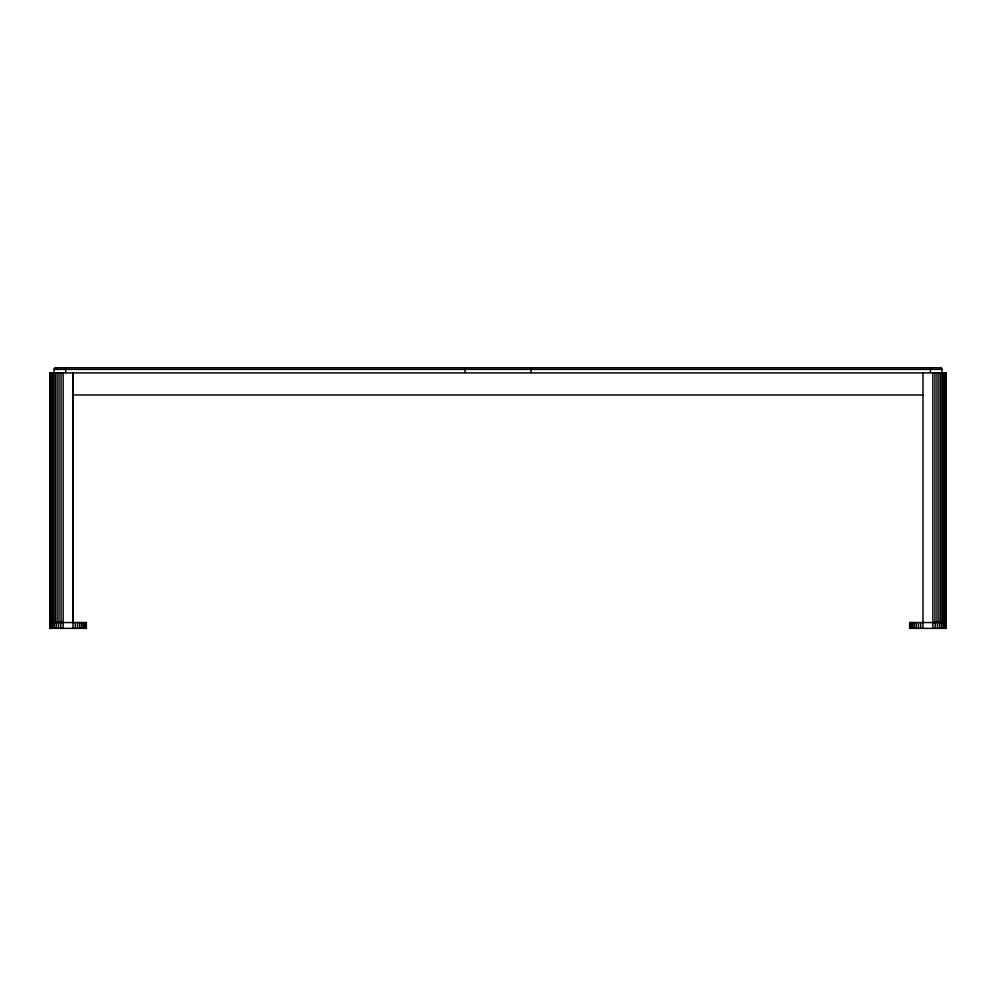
<?xml version="1.0" encoding="UTF-8"?>
<svg xmlns="http://www.w3.org/2000/svg" width="996" height="996" viewBox="0 0 996 996"><rect width="100%" height="100%" fill="white"/><g stroke="black" fill="none" stroke-linecap="round" stroke-linejoin="round"><path stroke-width="1.49" d="M73.019 622.55L73.019 372.915L73.019 628.364M55.539 367.773L940.884 367.773M54.058 373.102L54.058 369.379L942.004 369.379L942.004 373.102M49.8 394.976L49.8 627.58M72.484 394.976L923.516 394.976M946.2 394.976L946.2 627.58M49.8 622.55L86.378 622.55L86.378 628.364L49.8 628.364L49.8 372.915L946.2 372.915L946.2 628.364L909.622 628.364L909.622 622.55L946.2 622.55M940.523 367.773L940.261 367.636A1.743 1.743 0 0 1 942.004 369.379M946.001 372.915L946.001 628.364M945.553 372.915L945.553 622.55M945.391 622.55L945.391 628.364M944.743 372.915L944.743 622.55M944.407 622.55L944.407 628.364M943.648 372.915L943.648 622.55M943.075 622.55L943.075 628.364M942.291 372.915L942.291 622.55M941.432 622.55L941.432 628.364M940.697 372.915L940.697 622.55M939.527 622.55L939.527 628.364M938.904 372.915L938.904 622.55M937.41 622.55L937.41 628.364M936.975 372.915L936.975 622.55M935.169 622.55L935.169 628.364M934.933 372.915L934.933 622.55M932.841 372.915L932.841 628.364M930.401 367.636L930.401 372.479M922.981 372.915L922.981 628.364M920.653 622.55L920.653 628.364M918.412 622.55L918.412 628.364M916.295 622.55L916.295 628.364M914.39 622.55L914.39 628.364M912.747 622.55L912.747 628.364M911.415 622.55L911.415 628.364M910.431 622.55L910.431 628.364M909.821 622.55L909.821 628.364M530.993 367.636L530.993 372.479M465.07 367.636L465.07 372.479M86.179 622.55L86.179 628.364M85.569 622.55L85.569 628.364M84.585 622.55L84.585 628.364M83.253 622.55L83.253 628.364M81.61 622.55L81.61 628.364M79.705 622.55L79.705 628.364M77.588 622.55L77.588 628.364M75.347 622.55L75.347 628.364M65.661 367.636L65.661 372.479M63.159 372.915L63.159 628.364M61.067 372.915L61.067 622.55M60.831 622.55L60.831 628.364M59.025 372.915L59.025 622.55M58.59 622.55L58.59 628.364M57.096 372.915L57.096 622.55M56.473 622.55L56.473 628.364M55.801 368.147L55.801 367.636A1.743 1.743 0 0 0 54.058 369.379M55.303 372.915L55.303 622.55M54.568 622.55L54.568 628.364M53.709 372.915L53.709 622.55M52.925 622.55L52.925 628.364M52.352 372.915L52.352 622.55M51.593 622.55L51.593 628.364M51.257 372.915L51.257 622.55M50.609 622.55L50.609 628.364M50.447 372.915L50.447 622.55M49.999 372.915L49.999 628.364"/></g></svg>
